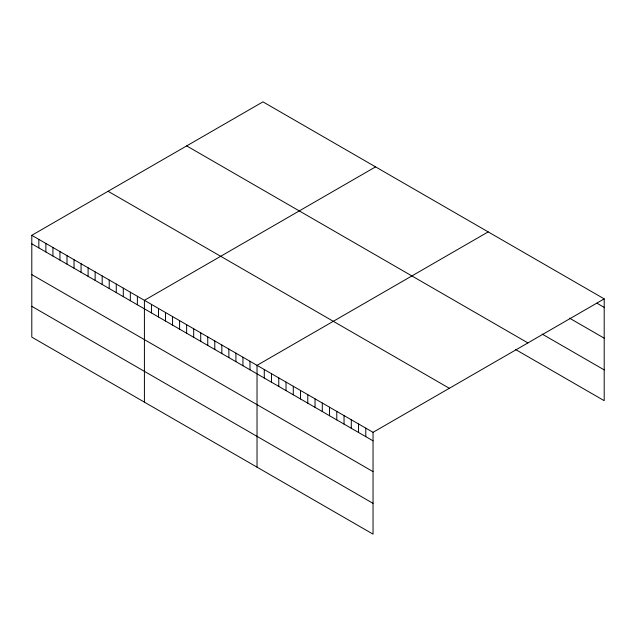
<?xml version="1.0" encoding="UTF-8"?>
<svg xmlns="http://www.w3.org/2000/svg" width="636" height="636" viewBox="0 0 636 636"><rect width="100%" height="100%" fill="white"/><g stroke="black" fill="none" stroke-linecap="round" stroke-linejoin="round"><path stroke-width="0.95" d="M31.8 235.312L373.046 432.329L373.046 534.145L31.8 337.128L31.8 235.312L262.954 101.855L604.2 298.872L604.2 400.688L515.573 349.514M375.566 166.871L144.412 300.327L144.412 402.143M488.178 231.886L257.024 365.342L257.024 467.158M373.046 432.329L604.2 298.872M596.95 303.197L604.2 307.387M569.554 318.175L604.2 338.177M542.158 334.075L604.2 369.898M186.674 145.898L527.92 342.915M108.08 191.277L449.326 388.286M31.8 243.827L373.046 440.843M31.8 274.617L373.046 471.626M31.8 306.337L373.046 503.354M365.795 428.139L365.795 436.654M358.545 423.958L358.545 432.464M351.295 419.768L351.295 428.282M344.036 415.586L344.036 424.093M336.786 411.397L336.786 419.903M329.535 407.207L329.535 415.721M322.285 403.025L322.285 411.532M315.035 398.836L315.035 407.35M307.784 394.654L307.784 403.16M300.534 390.464L300.534 398.971M293.276 386.275L293.276 394.789M286.025 382.093L286.025 390.599M278.775 377.903L278.775 386.418M271.524 373.714L271.524 382.228M264.274 369.532L264.274 378.038M249.98 361.28L249.98 369.794M242.944 357.217L242.944 365.724M235.908 353.155L235.908 361.661M228.873 349.092L228.873 357.599M221.829 345.03L221.829 353.536M214.793 340.96L214.793 349.474M207.757 336.897L207.757 345.412M200.714 332.835L200.714 341.349M193.678 328.772L193.678 337.287M186.642 324.71L186.642 333.216M179.598 320.647L179.598 329.154M172.563 316.585L172.563 325.091M165.527 312.522L165.527 321.029M158.491 308.452L158.491 316.966M151.448 304.39L151.448 312.904M137.376 296.265L137.376 304.779M130.332 292.202L130.332 300.709M123.297 288.14L123.297 296.646M116.261 284.077L116.261 292.584M109.217 280.015L109.217 288.521M102.181 275.945L102.181 284.459M95.146 271.882L95.146 280.397M88.102 267.82L88.102 276.334M81.066 263.757L81.066 272.272M74.03 259.695L74.03 268.201M66.995 255.632L66.995 264.139M59.951 251.57L59.951 260.076M52.915 247.507L52.915 256.014M45.879 243.437L45.879 251.951M38.836 239.375L38.836 247.889"/></g></svg>
